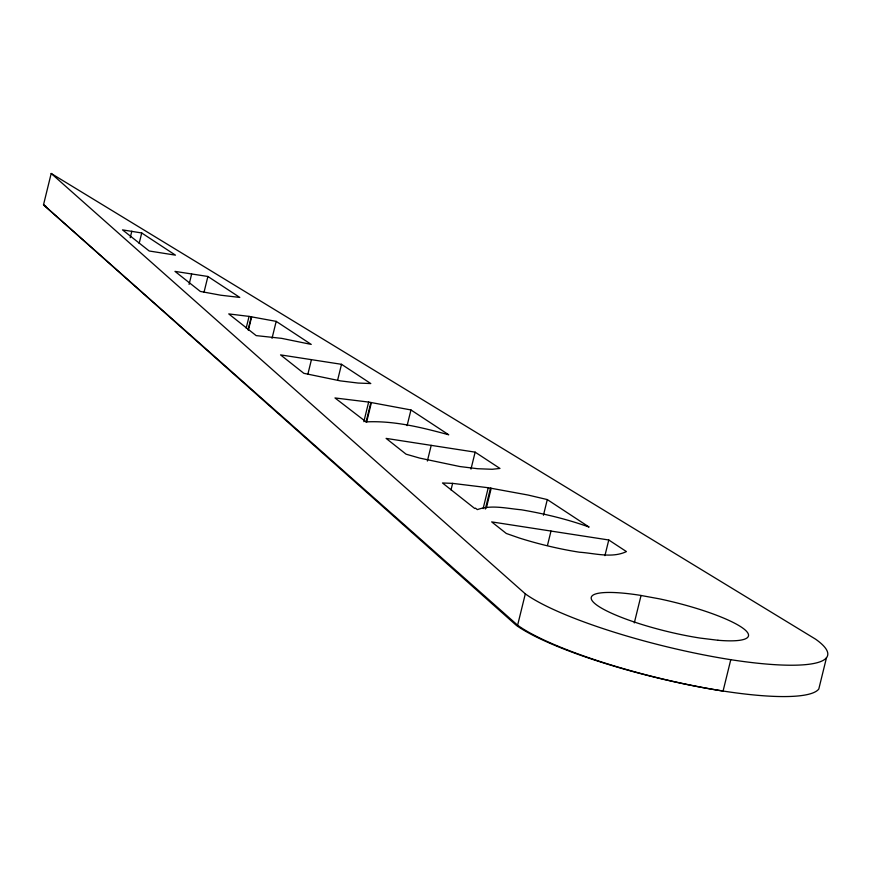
<?xml version="1.0" encoding="UTF-8"?>
<svg xmlns="http://www.w3.org/2000/svg" width="870" height="870" viewBox="0 0 870 870"><rect width="100%" height="100%" fill="white"/><g stroke="black" fill="none" stroke-linecap="round" stroke-linejoin="round"><path stroke-width="1.3" d="M51.199 173.478L525.317 593.862A162.44 30.156 13.8 0 0 730.778 659.688A162.44 30.156 13.8 0 0 815.56 639.156L51.199 173.478L43.5 204.82L516.476 625.486A162.44 30.156 13.8 0 0 683.298 683.744A162.44 30.156 13.8 0 0 818.8 689.018L826.5 657.666M130.228 237.695L131.827 231.159M139.156 243.426L141.723 232.975L122.507 229.876L149.205 250.995L175.457 255.149L141.723 232.975M189.094 284.414L191.661 273.963L207.897 276.475L239.783 297.431L220.73 295.213L200.339 291.439L174.979 271.386L191.661 273.963M204.048 292.146L207.897 276.475M246.177 328.153L249.059 316.397L276.192 321.367L311.242 344.411L281.673 338.365L256.161 335.603L228.745 313.907L249.059 316.397M248.08 329.871L251.289 316.81M248.418 329.926L251.626 316.865M272.027 338.354L276.192 321.367M307.904 374.035L311.438 359.658L341.519 364.312L370.783 383.55L358.07 383.05L340.322 380.875L303.837 373.317L280.542 354.884L311.438 359.658M337.669 379.983L341.519 364.312M363.845 421.656L368.652 402.07L410.955 409.955L448.724 434.782C421.885 427.518 394.121 420.504 366.118 421.896L334.972 397.949L368.652 402.07M366.074 422.07L370.881 402.473M366.596 422.167L371.414 402.571M407.106 425.626L410.955 409.955M427.366 461.035L431.215 445.364L475.14 452.15L499.956 468.451L492.148 469.278L477.673 468.723L459.915 466.548L419.558 458.066L406.062 454.173L386.106 438.393L431.215 445.364M451.008 489.908L452.617 483.372L488.244 487.733L528.036 495.03L547.295 499.576L589.11 527.068C567.11 519.172 544.283 513.692 521.25 509.776C506.884 508.515 491.256 504.491 477.336 509.624L475.455 508.134L474.748 508.504L442.482 482.98L452.617 483.372M470.974 469.126L475.14 452.15M483.111 508.635L488.244 487.733M485.34 509.048L490.473 488.146M486.384 507.873L491.202 488.277M543.446 515.247L547.295 499.576M730.778 659.688L723.079 691.041A162.44 30.156 13.8 0 1 517.617 625.215L525.317 593.862M547.469 545.425L550.993 531.059L608.772 539.987L626.433 551.591C611.936 558.496 594.808 553.222 579.507 552.222A80.932 15.029 13.8 0 1 519.292 538.008L506.307 533.473L491.67 521.891L550.993 531.059M604.922 555.658L608.772 539.987M634.306 622.909L641.049 595.482M45.816 206.233L43.5 204.82L517.617 625.215M717.967 640.266L700.219 638.091A80.932 15.029 13.8 0 1 597.277 605.433A80.932 15.029 13.8 0 1 639.515 595.2L659.34 598.832A80.932 15.029 13.8 0 1 742.458 627.868A80.932 15.029 13.8 0 1 717.967 640.266"/></g></svg>
